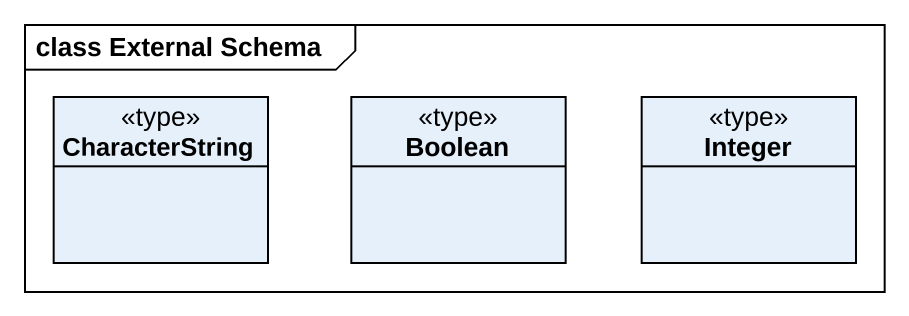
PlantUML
@startuml
mainframe class External Schema
hide circle
hide empty members
class CharacterString <<type>>
class Boolean <<type>>
class Integer <<type>>
@enduml
